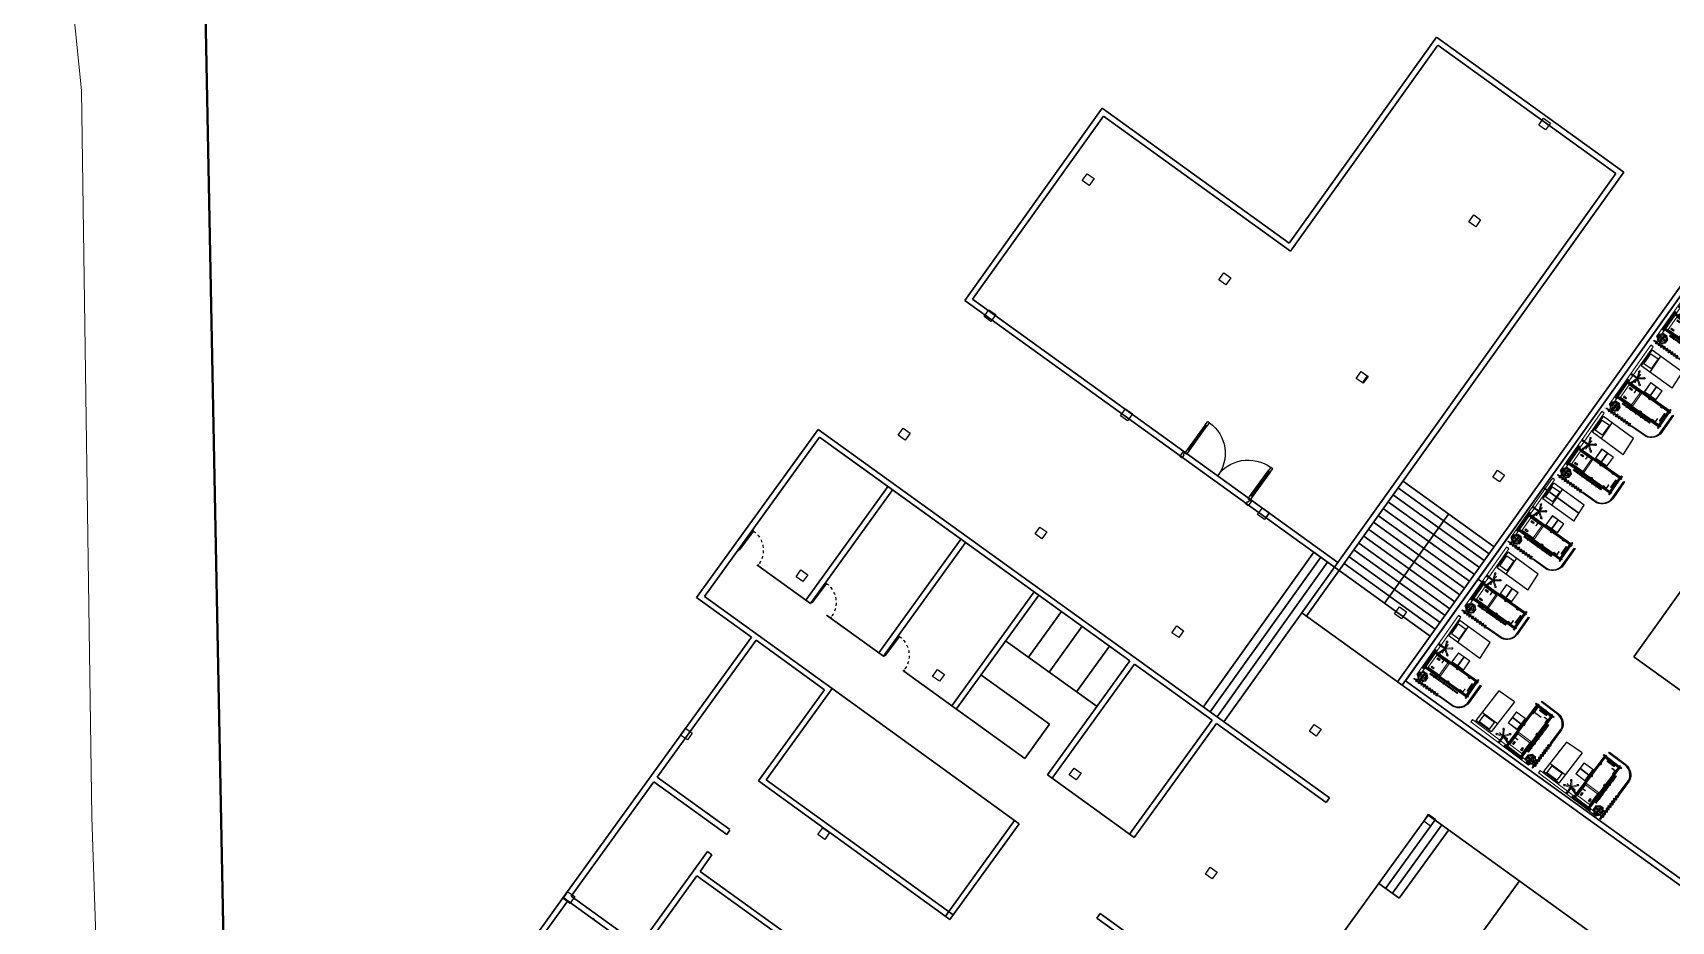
# Model space of a CAD drawing. Header units: metres. Extents: x 141303 to 146299, y 125960 to 127091.
# Drawn here: x 144613.5 to 144671.8, y 126081 to 126112.6 of the extents above; entities that cross this region are included whole.
import ezdxf

# ---------------------------------------------------------------- set-up
doc = ezdxf.new("R2010")
doc.units = ezdxf.units.M
doc.header["$MEASUREMENT"] = 0
for name, pattern in [('ACAD_ISO04W100', [30, 24, -3, 0, -3]), ('C05 _MOB-EQUIP URGENCIAS Y TOCOCIRUGÍA$0$006_URGENCIAS & TOCOCIRUGÍA$0$03.-PRIMER NIVEL GENERAL$0$XR-PLANTA 3ER NIVEL$0$DASHED', [19.05, 12.7, -6.35]), ('C05 _MOB-EQUIP URGENCIAS Y TOCOCIRUGÍA$0$006_URGENCIAS & TOCOCIRUGÍA$0$03.-PRIMER NIVEL GENERAL$0$XR-PLANTA 3ER NIVEL$0$DASHED2', [0.375, 0.25, -0.125]), ('C08_MUROS SERVICIOS$0$HIDDE100', [0.16, 0.1, -0.06])]:
    doc.linetypes.add(name, pattern=pattern)
doc.layers.add('FURNITURE', color=6, linetype='Continuous')
for name, color, linetype, lineweight in [('new column', 4, 'Continuous', 25), ('NVMI_ROAD', 253, 'Continuous', 20), ('NVMI_SITEBOUNDARY', 255, 'ACAD_ISO04W100', 40), ('NVMI_WALL', 7, 'Continuous', 30)]:
    doc.layers.add(name, color=color, linetype=linetype, lineweight=lineweight)
doc.layers.get('0').off()

# ---------------------------------------------------------------- blocks, each defined once
blk = doc.blocks.new('C05 _MOB-EQUIP URGENCIAS Y TOCOCIRUGÍA$0$cortina antibacterial')
blk.add_lwpolyline([(300.266, -580.673), (300.266, -580.651), (300.266, -580.673), (300.199, -580.673), (300.266, -580.761), (300.266, -580.783), (300.199, -580.783), (300.266, -580.871), (300.266, -580.893), (300.199, -580.893), (300.266, -580.981), (300.266, -581.003), (300.199, -581.003), (300.266, -581.091), (300.266, -581.113), (300.199, -581.113), (300.266, -581.201), (300.266, -581.223), (300.199, -581.223), (300.231, -581.309), (300.231, -581.921, 0.354939), (300.651, -582.281), (301.378, -582.281), (301.378, -582.311), (300.651, -582.311, -0.359051), (300.201, -581.921), (300.201, -581.313), (300.166, -581.223), (300.166, -581.201), (300.233, -581.201), (300.166, -581.113), (300.166, -581.091), (300.233, -581.091), (300.166, -581.003), (300.166, -580.981), (300.233, -580.981), (300.166, -580.893), (300.166, -580.871), (300.233, -580.871), (300.166, -580.783), (300.166, -580.761), (300.233, -580.761), (300.166, -580.673), (300.166, -580.651), (300.233, -580.651), (300.166, -580.563), (300.166, -580.541), (300.233, -580.541), (300.166, -580.453), (300.166, -580.431), (300.233, -580.431), (300.166, -580.343), (300.166, -580.321), (300.233, -580.321), (300.205, -580.281), (300.205, -580.211), (300.227, -580.211), (300.227, -580.274), (300.266, -580.321), (300.266, -580.343), (300.199, -580.343), (300.266, -580.431), (300.266, -580.453), (300.199, -580.453), (300.266, -580.541), (300.266, -580.563), (300.199, -580.563), (300.266, -580.651)], format="xyb")
blk = doc.blocks.new('bed ward')
at = {"layer": 'FURNITURE'}
for p, q in [((142390.8, 126644.899), (142391.223, 126645.43)), ((142391.223, 126645.43), (142392.307, 126644.667)), ((142390.8, 126644.899), (142391.91, 126644.116)), ((142392.007, 126644.879), (142391.6, 126644.335)), ((142391.91, 126644.116), (142392.307, 126644.667)), ((142392.41, 126644.731), (142392.492, 126644.674))]:
    blk.add_line(p, q, dxfattribs=at)
at = {"layer": 'FURNITURE', "linetype": 'Continuous', "lineweight": 0}
for p, q in [((142390.08, 126644.621, 310.935), (142390.03, 126644.551, 310.935)), ((142390.109, 126644.6, 310.935), (142390.058, 126644.53, 310.935)), ((142390.08, 126644.621, 310.935), (142390.109, 126644.6, 310.935)), ((142389.661, 126644.043, 310.935), (142389.61, 126643.973, 310.935)), ((142389.651, 126644.08, 310.935), (142389.637, 126644.06, 310.935)), ((142389.637, 126644.06, 310.935), (142391.214, 126642.914, 310.935)), ((142389.689, 126644.022, 310.935), (142389.639, 126643.953, 310.935)), ((142389.651, 126644.08, 310.935), (142391.228, 126642.934, 310.935)), ((142390.016, 126644.532, 310.935), (142389.675, 126644.062, 310.935)), ((142389.692, 126644.02, 310.935), (142389.677, 126643.999, 310.935)), ((142390.044, 126644.511, 310.935), (142389.703, 126644.042, 310.935)), ((142390.068, 126644.493, 310.935), (142389.727, 126644.024, 310.935)), ((142390.014, 126644.357, 310.935), (142389.84, 126644.118, 310.935)), ((142389.94, 126644.061, 310.935), (142389.858, 126643.948, 310.935)), ((142390.033, 126644.343, 310.935), (142389.859, 126644.104, 310.935)), ((142389.949, 126644.055, 310.935), (142389.873, 126643.95, 310.935)), ((142389.94, 126644.061, 310.935), (142389.949, 126644.055, 310.935)), ((142390.006, 126644.569, 310.935), (142389.991, 126644.549, 310.935)), ((142389.991, 126644.549, 310.935), (142391.569, 126643.403, 310.935)), ((142390.006, 126644.569, 310.935), (142391.583, 126643.423, 310.935)), ((142390.077, 126644.549, 310.935), (142390.061, 126644.528, 310.935)), ((142390.086, 126644.518, 310.935), (142390.082, 126644.513, 310.935)), ((142390.086, 126644.518, 310.935), (142391.51, 126643.483, 310.935)), ((142390.091, 126644.551, 310.935), (142391.539, 126643.499, 310.935)), ((142390.117, 126644.487, 310.935), (142390.103, 126644.468, 310.935)), ((142390.254, 126644.34, 310.935), (142390.245, 126644.328, 310.935)), ((142390.245, 126644.328, 310.935), (142390.294, 126644.292, 310.935)), ((142390.254, 126644.34, 310.935), (142390.303, 126644.304, 310.935)), ((142390.303, 126644.304, 310.935), (142390.294, 126644.292, 310.935)), ((142390.596, 126644.216, 310.935), (142390.831, 126644.54, 310.935)), ((142390.596, 126644.216, 310.935), (142391.001, 126643.923, 310.935)), ((142390.61, 126644.219, 310.935), (142390.834, 126644.526, 310.935)), ((142390.61, 126644.219, 310.935), (142390.796, 126644.083, 310.935)), ((142390.675, 126644.034, 310.935), (142390.666, 126644.022, 310.935)), ((142390.666, 126644.022, 310.935), (142390.716, 126643.986, 310.935)), ((142390.675, 126644.034, 310.935), (142390.725, 126643.998, 310.935)), ((142390.796, 126644.083, 310.935), (142391.02, 126644.391, 310.935)), ((142390.799, 126644.069, 310.935), (142391.034, 126644.393, 310.935)), ((142390.812, 126644.072, 310.935), (142391.036, 126644.379, 310.935)), ((142390.812, 126644.072, 310.935), (142390.999, 126643.936, 310.935)), ((142390.831, 126644.54, 310.935), (142391.236, 126644.246, 310.935)), ((142390.834, 126644.526, 310.935), (142391.02, 126644.391, 310.935)), ((142390.999, 126643.936, 310.935), (142391.222, 126644.244, 310.935)), ((142391.001, 126643.923, 310.935), (142391.236, 126644.246, 310.935)), ((142391.036, 126644.379, 310.935), (142391.222, 126644.244, 310.935)), ((142389.61, 126643.973, 310.935), (142389.639, 126643.953, 310.935)), ((142389.679, 126643.985, 310.935), (142391.13, 126642.931, 310.935)), ((142389.713, 126644.005, 310.935), (142389.706, 126643.995, 310.935)), ((142389.706, 126643.995, 310.935), (142391.13, 126642.961, 310.935)), ((142389.762, 126643.999, 310.935), (142389.748, 126643.979, 310.935)), ((142389.858, 126643.948, 310.935), (142389.98, 126643.859, 310.935)), ((142389.873, 126643.95, 310.935), (142389.937, 126643.904, 310.935)), ((142390.537, 126643.265, 310.935), (142389.878, 126643.743, 310.935)), ((142390.558, 126643.293, 310.935), (142389.899, 126643.772, 310.935)), ((142389.939, 126643.907, 310.935), (142389.93, 126643.895, 310.935)), ((142389.939, 126643.907, 310.935), (142389.989, 126643.871, 310.935)), ((142389.989, 126643.871, 310.935), (142389.98, 126643.859, 310.935)), ((142390.007, 126643.668, 310.935), (142390.009, 126643.67, 310.935)), ((142390.007, 126643.668, 310.935), (142390.052, 126643.639, 310.935)), ((142390.009, 126643.67, 310.935), (142390.053, 126643.642, 310.935)), ((142390.089, 126643.612, 310.935), (142390.009, 126643.67, 310.935)), ((142390.046, 126643.643, 310.935), (142390.091, 126643.614, 310.935)), ((142390.157, 126643.559, 310.935), (142390.158, 126643.562, 310.935)), ((142390.157, 126643.559, 310.935), (142390.201, 126643.531, 310.935)), ((142390.238, 126643.503, 310.935), (142390.158, 126643.562, 310.935)), ((142390.158, 126643.562, 310.935), (142390.203, 126643.533, 310.935)), ((142390.194, 126643.532, 310.935), (142390.238, 126643.503, 310.935)), ((142390.196, 126643.534, 310.935), (142390.24, 126643.506, 310.935)), ((142390.238, 126643.503, 310.935), (142390.24, 126643.506, 310.935)), ((142390.361, 126643.601, 310.935), (142390.352, 126643.589, 310.935)), ((142390.352, 126643.589, 310.935), (142390.401, 126643.553, 310.935)), ((142390.361, 126643.601, 310.935), (142390.41, 126643.565, 310.935)), ((142390.41, 126643.565, 310.935), (142390.401, 126643.553, 310.935)), ((142390.973, 126643.806, 310.935), (142390.661, 126643.376, 310.935)), ((142391.017, 126643.775, 310.935), (142390.704, 126643.344, 310.935)), ((142390.725, 126643.998, 310.935), (142390.716, 126643.986, 310.935)), ((142390.973, 126643.806, 310.935), (142391.148, 126643.68, 310.935)), ((142391.038, 126643.766, 310.935), (142391.047, 126643.779, 310.935)), ((142391.087, 126643.731, 310.935), (142391.038, 126643.766, 310.935)), ((142391.169, 126643.69, 310.935), (142391.047, 126643.779, 310.935)), ((142391.078, 126643.583, 310.935), (142391.153, 126643.687, 310.935)), ((142391.087, 126643.577, 310.935), (142391.078, 126643.583, 310.935)), ((142391.087, 126643.731, 310.935), (142391.096, 126643.743, 310.935)), ((142391.087, 126643.577, 310.935), (142391.169, 126643.69, 310.935)), ((142391.153, 126643.687, 310.935), (142391.09, 126643.734, 310.935)), ((142391.405, 126643.492, 310.935), (142391.093, 126643.062, 310.935)), ((142391.492, 126643.459, 310.935), (142391.13, 126642.961, 310.935)), ((142391.157, 126643.673, 310.935), (142391.405, 126643.492, 310.935)), ((142391.517, 126643.441, 310.935), (142391.176, 126642.972, 310.935)), ((142391.216, 126643.555, 310.935), (142391.189, 126643.518, 310.935)), ((142391.189, 126643.518, 310.935), (142391.278, 126643.453, 310.935)), ((142391.217, 126643.546, 310.935), (142391.197, 126643.519, 310.935)), ((142391.197, 126643.519, 310.935), (142391.276, 126643.461, 310.935)), ((142391.216, 126643.555, 310.935), (142391.305, 126643.49, 310.935)), ((142391.217, 126643.546, 310.935), (142391.296, 126643.489, 310.935)), ((142391.296, 126643.489, 310.935), (142391.276, 126643.461, 310.935)), ((142391.305, 126643.49, 310.935), (142391.278, 126643.453, 310.935)), ((142391.472, 126643.504, 310.935), (142391.458, 126643.484, 310.935)), ((142391.51, 126643.483, 310.935), (142391.506, 126643.478, 310.935)), ((142391.541, 126643.485, 310.935), (142391.526, 126643.464, 310.935)), ((142391.581, 126643.53, 310.935), (142391.531, 126643.461, 310.935)), ((142391.61, 126643.51, 310.935), (142391.559, 126643.44, 310.935)), ((142391.581, 126643.53, 310.935), (142391.61, 126643.51, 310.935)), ((142390.508, 126643.304, 310.935), (142390.51, 126643.306, 310.935)), ((142390.508, 126643.304, 310.935), (142390.552, 126643.276, 310.935)), ((142390.51, 126643.306, 310.935), (142390.554, 126643.278, 310.935)), ((142390.59, 126643.248, 310.935), (142390.51, 126643.306, 310.935)), ((142390.545, 126643.276, 310.935), (142390.59, 126643.248, 310.935)), ((142390.547, 126643.279, 310.935), (142390.591, 126643.251, 310.935)), ((142390.549, 126643.281, 310.935), (142390.571, 126643.312, 310.935)), ((142390.59, 126643.248, 310.935), (142390.591, 126643.251, 310.935)), ((142390.66, 126642.811, 310.935), (142390.746, 126642.929, 310.935)), ((142390.661, 126643.376, 310.935), (142391.093, 126643.062, 310.935)), ((142390.663, 126642.808, 310.935), (142390.749, 126642.926, 310.935)), ((142390.667, 126643.188, 310.935), (142390.669, 126643.191, 310.935)), ((142390.667, 126643.188, 310.935), (142390.711, 126643.16, 310.935)), ((142390.669, 126643.191, 310.935), (142390.713, 126643.163, 310.935)), ((142390.749, 126643.133, 310.935), (142390.669, 126643.191, 310.935)), ((142390.691, 126642.853, 310.935), (142390.748, 126642.812, 310.935)), ((142390.704, 126643.161, 310.935), (142390.749, 126643.133, 310.935)), ((142390.704, 126642.844, 310.935), (142390.727, 126642.877, 310.935)), ((142390.706, 126643.163, 310.935), (142390.75, 126643.135, 310.935)), ((142390.707, 126642.842, 310.935), (142390.73, 126642.874, 310.935)), ((142390.707, 126642.857, 310.935), (142390.717, 126642.869, 310.935)), ((142390.707, 126642.857, 310.935), (142390.711, 126642.854, 310.935)), ((142390.715, 126642.886, 310.935), (142390.772, 126642.845, 310.935)), ((142390.717, 126642.869, 310.935), (142390.72, 126642.867, 310.935)), ((142390.719, 126642.858, 310.935), (142390.729, 126642.851, 310.935)), ((142390.727, 126642.877, 310.935), (142390.73, 126642.874, 310.935)), ((142390.746, 126642.929, 310.935), (142390.888, 126642.951, 310.935)), ((142390.746, 126642.925, 310.935), (142390.889, 126642.947, 310.935)), ((142390.749, 126643.133, 310.935), (142390.75, 126643.135, 310.935)), ((142390.886, 126642.948, 310.935), (142391.004, 126642.862, 310.935)), ((142390.888, 126642.951, 310.935), (142391.006, 126642.866, 310.935)), ((142390.89, 126642.864, 310.935), (142390.931, 126642.921, 310.935)), ((142390.89, 126642.864, 310.935), (142390.923, 126642.84, 310.935)), ((142390.893, 126642.869, 310.935), (142390.926, 126642.845, 310.935)), ((142390.923, 126642.84, 310.935), (142390.964, 126642.896, 310.935)), ((142391.002, 126643.26, 310.935), (142390.975, 126643.223, 310.935)), ((142390.975, 126643.223, 310.935), (142391.064, 126643.158, 310.935)), ((142391.003, 126643.252, 310.935), (142390.983, 126643.224, 310.935)), ((142390.983, 126643.224, 310.935), (142391.063, 126643.167, 310.935)), ((142391.002, 126643.26, 310.935), (142391.091, 126643.196, 310.935)), ((142391.025, 126642.722, 310.935), (142391.002, 126642.865, 310.935)), ((142391.003, 126643.252, 310.935), (142391.083, 126643.194, 310.935)), ((142391.029, 126642.723, 310.935), (142391.006, 126642.866, 310.935)), ((142391.083, 126643.194, 310.935), (142391.063, 126643.167, 310.935)), ((142391.091, 126643.196, 310.935), (142391.064, 126643.158, 310.935)), ((142391.117, 126643.015, 310.935), (142391.103, 126642.996, 310.935)), ((142391.162, 126642.953, 310.935), (142391.111, 126642.883, 310.935)), ((142391.111, 126642.883, 310.935), (142391.139, 126642.863, 310.935)), ((142391.19, 126642.932, 310.935), (142391.139, 126642.863, 310.935)), ((142391.159, 126642.955, 310.935), (142391.144, 126642.934, 310.935)), ((142391.545, 126643.421, 310.935), (142391.204, 126642.952, 310.935)), ((142391.228, 126642.934, 310.935), (142391.214, 126642.914, 310.935)), ((142391.583, 126643.423, 310.935), (142391.569, 126643.403, 310.935)), ((142390.683, 126642.668, 310.935), (142390.66, 126642.811, 310.935)), ((142390.687, 126642.669, 310.935), (142390.664, 126642.811, 310.935)), ((142390.704, 126642.844, 310.935), (142390.707, 126642.842, 310.935)), ((142390.725, 126642.637, 310.935), (142390.766, 126642.694, 310.935)), ((142390.743, 126642.816, 310.935), (142390.767, 126642.849, 310.935)), ((142390.748, 126642.812, 310.935), (142390.772, 126642.845, 310.935)), ((142390.758, 126642.613, 310.935), (142390.799, 126642.67, 310.935)), ((142390.763, 126642.689, 310.935), (142390.796, 126642.665, 310.935)), ((142390.766, 126642.694, 310.935), (142390.799, 126642.67, 310.935)), ((142390.8, 126642.586, 310.935), (142390.943, 126642.609, 310.935)), ((142390.801, 126642.582, 310.935), (142390.943, 126642.605, 310.935)), ((142390.917, 126642.689, 310.935), (142390.941, 126642.722, 310.935)), ((142390.917, 126642.689, 310.935), (142390.974, 126642.647, 310.935)), ((142390.922, 126642.685, 310.935), (142390.946, 126642.718, 310.935)), ((142390.94, 126642.607, 310.935), (142391.026, 126642.726, 310.935)), ((142390.941, 126642.722, 310.935), (142390.998, 126642.681, 310.935)), ((142390.943, 126642.605, 310.935), (142391.029, 126642.723, 310.935)), ((142390.959, 126642.659, 310.935), (142390.982, 126642.692, 310.935)), ((142390.959, 126642.659, 310.935), (142390.962, 126642.657, 310.935)), ((142390.962, 126642.657, 310.935), (142390.985, 126642.689, 310.935)), ((142390.965, 126642.679, 310.935), (142390.97, 126642.676, 310.935)), ((142390.969, 126642.667, 310.935), (142390.972, 126642.664, 310.935)), ((142390.972, 126642.664, 310.935), (142390.981, 126642.677, 310.935)), ((142390.978, 126642.68, 310.935), (142390.981, 126642.677, 310.935)), ((142390.982, 126642.692, 310.935), (142390.985, 126642.689, 310.935))]:
    blk.add_line(p, q, dxfattribs=at)
at = {"layer": 'FURNITURE', "lineweight": 0}
for p, q in [((142390.901, 126642.653, 310.935), (142392.41, 126644.731, 310.935)), ((142392.492, 126644.674, 310.935), (142390.981, 126642.594, 310.935)), ((142391.441, 126643.721, 310.935), (142391.621, 126643.968, 310.935)), ((142390.981, 126642.594, 310.935), (142390.901, 126642.653, 310.935))]:
    blk.add_line(p, q, dxfattribs=at)
at = {"layer": 'FURNITURE', "linetype": 'C05 _MOB-EQUIP URGENCIAS Y TOCOCIRUGÍA$0$006_URGENCIAS & TOCOCIRUGÍA$0$03.-PRIMER NIVEL GENERAL$0$XR-PLANTA 3ER NIVEL$0$DASHED2', "lineweight": 0}
for p, q in [((142389.878, 126643.743, 310.935), (142389.899, 126643.772, 310.935)), ((142389.883, 126643.746, 310.935), (142389.898, 126643.766, 310.935)), ((142389.906, 126643.726, 310.935), (142389.884, 126643.742, 310.935)), ((142389.924, 126643.75, 310.935), (142389.902, 126643.767, 310.935)), ((142389.91, 126643.727, 310.935), (142389.924, 126643.747, 310.935)), ((142390.544, 126643.274, 310.935), (142389.914, 126643.732, 310.935)), ((142390.551, 126643.283, 310.935), (142389.92, 126643.741, 310.935)), ((142390.023, 126643.61, 310.935), (142390.045, 126643.64, 310.935)), ((142390.027, 126643.607, 310.935), (142390.023, 126643.61, 310.935)), ((142390.027, 126643.607, 310.935), (142390.05, 126643.637, 310.935)), ((142390.045, 126643.64, 310.935), (142390.089, 126643.612, 310.935)), ((142390.048, 126643.645, 310.935), (142390.07, 126643.675, 310.935)), ((142390.053, 126643.642, 310.935), (142390.075, 126643.672, 310.935)), ((142390.075, 126643.672, 310.935), (142390.07, 126643.675, 310.935)), ((142390.089, 126643.612, 310.935), (142390.091, 126643.614, 310.935)), ((142390.172, 126643.501, 310.935), (142390.194, 126643.532, 310.935)), ((142390.177, 126643.498, 310.935), (142390.172, 126643.501, 310.935)), ((142390.177, 126643.498, 310.935), (142390.199, 126643.528, 310.935)), ((142390.198, 126643.537, 310.935), (142390.22, 126643.567, 310.935)), ((142390.203, 126643.533, 310.935), (142390.224, 126643.564, 310.935)), ((142390.224, 126643.564, 310.935), (142390.22, 126643.567, 310.935)), ((142390.352, 126643.384, 310.935), (142390.387, 126643.433, 310.935)), ((142390.361, 126643.377, 310.935), (142390.397, 126643.426, 310.935)), ((142390.524, 126643.246, 310.935), (142390.545, 126643.276, 310.935)), ((142390.528, 126643.243, 310.935), (142390.524, 126643.246, 310.935)), ((142390.528, 126643.243, 310.935), (142390.55, 126643.273, 310.935)), ((142390.696, 126643.149, 310.935), (142390.542, 126643.261, 310.935)), ((142390.703, 126643.159, 310.935), (142390.549, 126643.271, 310.935)), ((142390.554, 126643.278, 310.935), (142390.576, 126643.308, 310.935)), ((142390.709, 126643.168, 310.935), (142390.555, 126643.28, 310.935)), ((142390.717, 126643.178, 310.935), (142390.562, 126643.29, 310.935)), ((142390.576, 126643.308, 310.935), (142390.571, 126643.312, 310.935)), ((142390.682, 126643.131, 310.935), (142390.704, 126643.161, 310.935)), ((142390.687, 126643.127, 310.935), (142390.682, 126643.131, 310.935)), ((142390.687, 126643.127, 310.935), (142390.709, 126643.158, 310.935)), ((142390.849, 126643.038, 310.935), (142390.701, 126643.146, 310.935)), ((142390.708, 126643.166, 310.935), (142390.73, 126643.196, 310.935)), ((142390.828, 126643.068, 310.935), (142390.708, 126643.156, 310.935)), ((142390.713, 126643.163, 310.935), (142390.735, 126643.193, 310.935)), ((142390.835, 126643.077, 310.935), (142390.714, 126643.165, 310.935)), ((142390.87, 126643.066, 310.935), (142390.721, 126643.174, 310.935)), ((142390.735, 126643.193, 310.935), (142390.73, 126643.196, 310.935)), ((142390.824, 126643.063, 310.935), (142390.839, 126643.083, 310.935)), ((142390.847, 126643.043, 310.935), (142390.825, 126643.059, 310.935)), ((142390.864, 126643.067, 310.935), (142390.842, 126643.083, 310.935)), ((142390.849, 126643.038, 310.935), (142390.87, 126643.066, 310.935)), ((142390.85, 126643.044, 310.935), (142390.865, 126643.064, 310.935))]:
    blk.add_line(p, q, dxfattribs=at)
at = {"layer": 'FURNITURE', "linetype": 'C05 _MOB-EQUIP URGENCIAS Y TOCOCIRUGÍA$0$006_URGENCIAS & TOCOCIRUGÍA$0$03.-PRIMER NIVEL GENERAL$0$XR-PLANTA 3ER NIVEL$0$DASHED', "lineweight": 0}
for p, q in [((142390.766, 126642.694, 310.935), (142390.89, 126642.864, 310.935)), ((142390.748, 126642.812, 310.935), (142390.816, 126642.762, 310.935)), ((142390.772, 126642.845, 310.935), (142390.84, 126642.796, 310.935)), ((142390.799, 126642.67, 310.935), (142390.923, 126642.84, 310.935)), ((142390.849, 126642.738, 310.935), (142390.917, 126642.689, 310.935)), ((142390.873, 126642.771, 310.935), (142390.941, 126642.722, 310.935))]:
    blk.add_line(p, q, dxfattribs=at)
at = {"layer": 'FURNITURE'}
blk.add_lwpolyline([(142391.695, 126644.412), (142391.949, 126644.229), (142392.204, 126644.583), (142391.95, 126644.766)], close=True, dxfattribs=at)
at = {"layer": 'FURNITURE', "lineweight": 0, "elevation": 310.935}
for points in [[(142391.539, 126643.88), (142391.462, 126644.116), (142391.428, 126644.105), (142391.504, 126643.869)], [(142391.567, 126643.848), (142391.771, 126643.989), (142391.75, 126644.019), (142391.563, 126643.889)], [(142391.5, 126643.863), (142391.252, 126643.862), (142391.252, 126643.826), (142391.5, 126643.827)], [(142391.496, 126643.797), (142391.426, 126643.585), (142391.46, 126643.574), (142391.538, 126643.809)], [(142391.546, 126643.812), (142391.746, 126643.666), (142391.768, 126643.695), (142391.567, 126643.841)]]:
    blk.add_lwpolyline(points, dxfattribs=at)
blk.add_lwpolyline([(142391.632, 126643.983, 2.414214), (142391.621, 126643.969), (142391.614, 126643.974), (142391.434, 126643.726), (142391.441, 126643.721, 2.414214), (142391.43, 126643.706)], format="xyb", dxfattribs=at)
at = {"layer": 'FURNITURE', "linetype": 'C05 _MOB-EQUIP URGENCIAS Y TOCOCIRUGÍA$0$006_URGENCIAS & TOCOCIRUGÍA$0$03.-PRIMER NIVEL GENERAL$0$XR-PLANTA 3ER NIVEL$0$DASHED2', "lineweight": 0}
for centre, radius in [((142389.903, 126643.747, 310.935), 0.000769), ((142389.953, 126643.71, 310.935), 0.003), ((142390.148, 126643.569, 310.935), 0.003), ((142390.601, 126643.24, 310.935), 0.003), ((142390.795, 126643.099, 310.935), 0.003), ((142390.845, 126643.062, 310.935), 0.000769)]:
    blk.add_circle(centre, radius, dxfattribs=at)
at = {"layer": 'FURNITURE', "linetype": 'Continuous', "lineweight": 0}
for radius in [0.155, 0.142, 0.1]:
    blk.add_circle((142390.844, 126642.767, 310.935), radius, dxfattribs=at)
for centre, radius, start, end in [((142389.85, 126644.111, 310.935), 0.012, 144.006, 324.006), ((142390.024, 126644.35, 310.935), 0.012, 324.006, 144.006), ((142390.085, 126644.543, 310.935), 0.01, 54.006, 144.006), ((142389.685, 126643.993, 310.935), 0.01, 144.006, 234.006), ((142391.533, 126643.491, 310.935), 0.01, 324.006, 54.006), ((142390.844, 126642.767, 310.935), 0.149, 144.006, 324.006), ((142391.136, 126642.939, 310.935), 0.01, 234.006, 324.006)]:
    blk.add_arc(centre, radius, start, end, dxfattribs=at)
at = {"layer": 'FURNITURE', "lineweight": 0}
for centre, radius, start, end in [((142391.456, 126644.076, 310.935), 0.027, 149.76187, 246.14124), ((142391.456, 126644.076, 310.935), 0.027, 329.76187, 66.14124), ((142391.288, 126643.844, 310.935), 0.027, 41.94298, 138.32235), ((142391.288, 126643.844, 310.935), 0.027, 221.94298, 318.32235), ((142391.455, 126643.614, 310.935), 0.027, 113.50803, 209.8874), ((142391.455, 126643.614, 310.935), 0.027, 293.50803, 29.8874), ((142391.531, 126643.845, 310.935), 0.036, 68.48351, 219.52848), ((142391.531, 126643.845, 310.935), 0.036, 234.006, 54.006), ((142391.531, 126643.845, 310.935), 0.018, 84.006, 204.006), ((142391.531, 126643.845, 310.935), 0.018, 234.006, 54.006), ((142391.728, 126643.702, 310.935), 0.027, 185.7848, 282.16417), ((142391.731, 126643.983, 310.935), 0.027, 76.56714, 172.94651), ((142391.728, 126643.702, 310.935), 0.027, 5.7848, 102.16417), ((142391.731, 126643.983, 310.935), 0.027, 256.56714, 352.94651)]:
    blk.add_arc(centre, radius, start, end, dxfattribs=at)
at = {"layer": 'FURNITURE', "linetype": 'C05 _MOB-EQUIP URGENCIAS Y TOCOCIRUGÍA$0$006_URGENCIAS & TOCOCIRUGÍA$0$03.-PRIMER NIVEL GENERAL$0$XR-PLANTA 3ER NIVEL$0$DASHED2', "lineweight": 0}
for centre, radius, start, end in [((142389.885, 126643.744, 310.935), 0.0025, 144.006, 234.006), ((142389.9, 126643.765, 310.935), 0.0025, 54.006, 144.006), ((142389.908, 126643.728, 310.935), 0.0025, 234.006, 324.006), ((142389.922, 126643.748, 310.935), 0.0025, 324.006, 54.006), ((142390.392, 126643.429, 310.935), 0.0058, 324.006, 144.006), ((142390.356, 126643.38, 310.935), 0.0058, 144.006, 324.006), ((142390.826, 126643.061, 310.935), 0.0025, 144.006, 234.006), ((142390.841, 126643.081, 310.935), 0.0025, 54.006, 144.006), ((142390.848, 126643.045, 310.935), 0.0025, 234.006, 324.006), ((142390.863, 126643.065, 310.935), 0.0025, 324.006, 54.006)]:
    blk.add_arc(centre, radius, start, end, dxfattribs=at)
at = {"layer": 'FURNITURE', "lineweight": 0, "xscale": -1, "rotation": 234.0059966302266}
blk.add_blockref('C05 _MOB-EQUIP URGENCIAS Y TOCOCIRUGÍA$0$cortina antibacterial', (142683.881, 126058.568, 310.935), dxfattribs=at)
blk = doc.blocks.new('C08_MUROS SERVICIOS$0$DOOR 1.20')
at = {"linetype": 'C08_MUROS SERVICIOS$0$HIDDE100'}
blk.add_lwpolyline([(187.586, 86.339, -0.424767), (188.786, 87.579)], format="xyb", dxfattribs=at)
at = {"linetype": 'ByBlock'}
blk.add_lwpolyline([(188.826, 86.379), (188.826, 87.579), (188.786, 87.579), (188.786, 86.379), (188.826, 86.379)], dxfattribs=at)
for points in [[(188.826, 87.559), (188.786, 87.559), (188.786, 87.579), (188.826, 87.579)], [(188.821, 87.41), (188.791, 87.41), (188.791, 87.419), (188.821, 87.419)], [(188.796, 87.419), (188.816, 87.419), (188.816, 87.41), (188.796, 87.41)], [(188.826, 86.379), (188.786, 86.379), (188.786, 86.399), (188.826, 86.399)], [(188.791, 86.999), (188.821, 86.999), (188.821, 86.919), (188.791, 86.919)], [(188.821, 86.469), (188.791, 86.469), (188.791, 86.479), (188.821, 86.479)], [(188.796, 86.479), (188.816, 86.479), (188.816, 86.469), (188.796, 86.469)]]:
    blk.add_lwpolyline(points, close=True)
blk.add_lwpolyline([(188.821, 86.399), (188.821, 87.559), (188.791, 87.559), (188.791, 86.399)], close=True, dxfattribs=at)
for points in [[(187.576, 86.379), (187.576, 86.309), (187.606, 86.309), (187.606, 86.339), (187.586, 86.339), (187.586, 86.379), (187.576, 86.379)], [(188.836, 86.379), (188.836, 86.309), (188.806, 86.309), (188.806, 86.339), (188.826, 86.339), (188.826, 86.379), (188.836, 86.379)]]:
    blk.add_lwpolyline(points)
blk = doc.blocks.new('A$C0A95752C')
for p, q in [((35, 710), (35, 790)), ((35, 790), (75, 790)), ((35, 710), (35, 180)), ((75, 710), (35, 710)), ((75, 710), (35, 710)), ((45, 710), (45, 180)), ((65, 710), (45, 710)), ((65, 180), (65, 710)), ((75, 790), (75, 710)), ((75, 180), (75, 710)), ((1425, 790), (1425, 710)), ((1465, 790), (1425, 790)), ((1425, 710), (1465, 710)), ((1425, 180), (1425, 710)), ((1425, 710), (1465, 710)), ((1435, 180), (1435, 710)), ((1435, 710), (1455, 710)), ((1455, 710), (1455, 180)), ((1465, 710), (1465, 790)), ((1465, 710), (1465, 180)), ((0, 100), (0, 0)), ((35, 100), (0, 100)), ((35, 180), (35, 100)), ((75, 180), (35, 180)), ((35, 180), (75, 180)), ((35, 100), (75, 100)), ((35, 60), (35, 100)), ((50, 60), (35, 60)), ((45, 180), (65, 180)), ((50, 50), (50, 60)), ((50, 0), (50, 50)), ((75, 100), (75, 180)), ((1465, 180), (1425, 180)), ((1425, 100), (1425, 180)), ((1425, 180), (1465, 180)), ((1465, 100), (1425, 100)), ((1455, 180), (1435, 180)), ((1450, 50), (1450, 60)), ((1450, 60), (1465, 60)), ((1450, 0), (1450, 50)), ((1465, 180), (1465, 100)), ((1465, 100), (1500, 100)), ((1465, 60), (1465, 100)), ((1500, 100), (1500, 0)), ((0, 0), (50, 0)), ((1500, 0), (1450, 0))]:
    blk.add_line(p, q)
blk.add_arc((1422, 117), 673, 89.7657, 181.4438)
blk.add_ellipse((74, 151), major_axis=(667, -122), ratio=0.940794, start_param=0.11153, end_param=1.73917)

msp = doc.modelspace()

# ---------------------------------------------------------------- linework, layer by layer
at = {"layer": 'new column'}
for p, q in [((144667.0438, 126109.29412), (144667.21774, 126109.53855)), ((144667.21774, 126109.53855), (144667.46217, 126109.36461)), ((144667.46217, 126109.36461), (144667.28823, 126109.12018)), ((144667.28823, 126109.12018), (144667.0438, 126109.29412)), ((144650.81695, 126107.31778), (144650.99089, 126107.56221)), ((144651.06138, 126107.14384), (144650.81695, 126107.31778)), ((144650.99089, 126107.56221), (144651.23532, 126107.38827)), ((144651.23532, 126107.38827), (144651.06138, 126107.14384)), ((144664.55924, 126105.85353), (144664.73318, 126106.09796)), ((144664.73318, 126106.09796), (144664.97761, 126105.92402)), ((144664.97761, 126105.92402), (144664.80367, 126105.67959)), ((144664.80367, 126105.67959), (144664.55924, 126105.85353)), ((144655.6736, 126103.79269), (144655.84754, 126104.03712)), ((144655.91803, 126103.61875), (144655.6736, 126103.79269)), ((144655.84754, 126104.03712), (144656.09196, 126103.86318)), ((144656.09196, 126103.86318), (144655.91803, 126103.61875)), ((144647.32514, 126102.48451), (144647.49908, 126102.72894)), ((144647.56956, 126102.31057), (144647.32514, 126102.48451)), ((144647.49908, 126102.72894), (144647.7435, 126102.555)), ((144647.7435, 126102.555), (144647.56956, 126102.31057)), ((144660.55609, 126100.28936), (144660.73003, 126100.53379)), ((144660.80052, 126100.11543), (144660.55609, 126100.28936)), ((144660.73003, 126100.53379), (144660.97446, 126100.35985)), ((144660.97446, 126100.35985), (144660.80052, 126100.11543)), ((144652.17806, 126098.95851), (144652.352, 126099.20294)), ((144652.42249, 126098.78458), (144652.17806, 126098.95851)), ((144652.352, 126099.20294), (144652.59643, 126099.029)), ((144652.59643, 126099.029), (144652.42249, 126098.78458)), ((144644.27729, 126098.2717), (144644.45123, 126098.51612)), ((144644.45123, 126098.51612), (144644.69566, 126098.34218)), ((144644.69566, 126098.34218), (144644.52172, 126098.09776)), ((144644.52172, 126098.09776), (144644.27729, 126098.2717)), ((144665.40865, 126096.78283), (144665.58259, 126097.02725)), ((144665.65308, 126096.60889), (144665.40865, 126096.78283)), ((144665.58259, 126097.02725), (144665.82702, 126096.85331)), ((144665.82702, 126096.85331), (144665.65308, 126096.60889)), ((144657.04554, 126095.44743), (144657.21948, 126095.69186)), ((144657.28997, 126095.27349), (144657.04554, 126095.44743)), ((144657.21948, 126095.69186), (144657.46391, 126095.51792)), ((144657.46391, 126095.51792), (144657.28997, 126095.27349)), ((144649.13754, 126094.76185), (144649.31148, 126095.00628)), ((144649.31148, 126095.00628), (144649.55591, 126094.83234)), ((144649.55591, 126094.83234), (144649.38197, 126094.58791)), ((144649.38197, 126094.58791), (144649.13754, 126094.76185)), ((144640.64482, 126093.24087), (144640.81876, 126093.4853)), ((144640.88925, 126093.06693), (144640.64482, 126093.24087)), ((144640.81876, 126093.4853), (144641.06319, 126093.31136)), ((144641.06319, 126093.31136), (144640.88925, 126093.06693)), ((144661.92, 126091.92114), (144662.09393, 126092.16557)), ((144662.16442, 126091.7472), (144661.92, 126091.92114)), ((144662.09393, 126092.16557), (144662.33836, 126091.99163)), ((144662.33836, 126091.99163), (144662.16442, 126091.7472)), ((144653.99957, 126091.24806), (144654.17351, 126091.49249)), ((144654.17351, 126091.49249), (144654.41793, 126091.31855)), ((144654.41793, 126091.31855), (144654.24399, 126091.07412)), ((144654.24399, 126091.07412), (144653.99957, 126091.24806)), ((144645.4956, 126089.69919), (144645.66954, 126089.94362)), ((144645.74003, 126089.52525), (144645.4956, 126089.69919)), ((144645.66954, 126089.94362), (144645.91396, 126089.76968)), ((144645.91396, 126089.76968), (144645.74003, 126089.52525)), ((144666.88661, 126088.41306), (144667.06055, 126088.65749)), ((144667.13103, 126088.23912), (144666.88661, 126088.41306)), ((144667.06055, 126088.65749), (144667.30497, 126088.48355)), ((144636.53459, 126087.61243), (144636.70853, 126087.85686)), ((144636.70853, 126087.85686), (144636.95296, 126087.68292)), ((144658.88971, 126087.74892), (144659.06365, 126087.99335)), ((144659.06365, 126087.99335), (144659.30808, 126087.81941)), ((144659.30808, 126087.81941), (144659.13414, 126087.57498)), ((144636.77902, 126087.43849), (144636.53459, 126087.61243)), ((144636.95296, 126087.68292), (144636.77902, 126087.43849)), ((144659.13414, 126087.57498), (144658.88971, 126087.74892)), ((144650.35407, 126086.19305), (144650.52801, 126086.43748)), ((144650.59849, 126086.01911), (144650.35407, 126086.19305)), ((144650.52801, 126086.43748), (144650.77243, 126086.26354)), ((144650.77243, 126086.26354), (144650.59849, 126086.01911)), ((144641.41695, 126084.07619), (144641.59089, 126084.32062)), ((144641.59089, 126084.32062), (144641.83532, 126084.14668)), ((144662.95381, 126084.55105), (144663.12775, 126084.79547)), ((144663.19824, 126084.37711), (144662.95381, 126084.55105)), ((144663.12775, 126084.79547), (144663.37217, 126084.62154)), ((144663.37217, 126084.62154), (144663.19824, 126084.37711)), ((144641.66138, 126083.90225), (144641.41695, 126084.07619)), ((144641.83532, 126084.14668), (144641.66138, 126083.90225)), ((144655.19439, 126082.67319), (144655.36833, 126082.91762)), ((144655.43882, 126082.49925), (144655.19439, 126082.67319)), ((144655.36833, 126082.91762), (144655.61275, 126082.74368)), ((144655.61275, 126082.74368), (144655.43882, 126082.49925)), ((144632.36119, 126081.80029), (144632.53513, 126082.04472)), ((144632.53513, 126082.04472), (144632.77956, 126081.87078)), ((144632.60562, 126081.62635), (144632.36119, 126081.80029)), ((144632.77956, 126081.87078), (144632.60562, 126081.62635))]:
    msp.add_line(p, q, dxfattribs=at)
at = {"layer": 'NVMI_ROAD'}
for p, q in [((144613.5111, 126127.50213), (144615.24191, 126110.52461)), ((144615.24191, 126110.52461), (144615.60893, 126084.68947)), ((144615.60893, 126084.68947), (144616.80871, 126049.75074))]:
    msp.add_line(p, q, dxfattribs=at)
at = {"layer": 'NVMI_SITEBOUNDARY', "linetype": 'ByBlock'}
msp.add_line((144620.87845, 126049.8183), (144619.12992, 126139.82338), dxfattribs=at)
at = {"layer": 'NVMI_WALL'}
for p, q in [((144658.1759, 126105.09395), (144663.40994, 126112.41556)), ((144670.06213, 126107.62082), (144663.40994, 126112.41556)), ((144678.49172, 126112.5344), (144670.72547, 126101.67065)), ((144658.22183, 126104.8143), (144663.45588, 126112.13591)), ((144669.78356, 126107.57507), (144663.45588, 126112.13591)), ((144677.21183, 126110.74404), (144670.72547, 126101.67065)), ((144646.63815, 126103.05455), (144651.52371, 126109.88868)), ((144646.91716, 126103.10094), (144651.56965, 126109.60904)), ((144658.1759, 126105.09395), (144651.52371, 126109.88868)), ((144658.22183, 126104.8143), (144651.56965, 126109.60904)), ((144676.50219, 126109.40746), (144670.88817, 126101.55433)), ((144662.02436, 126089.49916), (144676.22363, 126109.3617)), ((144662.18706, 126089.38285), (144676.38588, 126109.24476)), ((144658.77034, 126091.82538), (144670.06213, 126107.62082)), ((144659.78072, 126093.58265), (144669.78356, 126107.57507)), ((144662.30337, 126089.54555), (144673.35303, 126105.00228)), ((144659.78072, 126093.58265), (144646.6386, 126103.05518)), ((144659.89703, 126093.74536), (144646.91716, 126103.10094)), ((144671.49203, 126102.39904), (144671.48193, 126102.40633)), ((144671.55019, 126102.48039), (144671.5404, 126102.48745)), ((144670.56154, 126101.09742), (144670.54638, 126101.10835)), ((144670.61969, 126101.17877), (144670.60485, 126101.18947)), ((144660.77572, 126100.13307), (144660.95019, 126100.37713)), ((144664.57479, 126100.23524), (144664.54952, 126100.25345)), ((144664.69173, 126100.39749), (144664.66583, 126100.41616)), ((144637.10887, 126092.49777), (144641.43254, 126098.47774)), ((144641.43254, 126098.47774), (144659.60376, 126085.38036)), ((144637.38813, 126092.54266), (144641.47761, 126098.19872)), ((144641.47761, 126098.19872), (144652.51042, 126090.24653)), ((144641.95574, 126097.85409), (144652.51042, 126090.24653)), ((144665.45602, 126094.29951), (144662.22969, 126096.62498)), ((144640.99108, 126092.40564), (144643.9205, 126096.45726)), ((144641.15315, 126092.28846), (144644.08257, 126096.34008)), ((144665.10709, 126093.81141), (144661.87886, 126096.13823)), ((144665.28155, 126094.05546), (144662.05427, 126096.3816)), ((144668.47211, 126095.50005), (144667.23693, 126096.39034)), ((144644.64143, 126095.91831), (144644.64983, 126095.92993)), ((144657.3402, 126095.32732), (144657.46331, 126095.49953)), ((144664.58368, 126093.07924), (144661.35261, 126095.40812)), ((144664.75815, 126093.3233), (144661.52803, 126095.65149)), ((144661.56545, 126092.29626), (144663.83354, 126095.46896)), ((144664.93262, 126093.56735), (144661.70344, 126095.89486)), ((144664.23474, 126092.59114), (144661.00178, 126094.92138)), ((144664.40921, 126092.83519), (144661.16424, 126095.17409)), ((144670.41909, 126090.39865), (144673.90845, 126095.27973)), ((144643.58426, 126090.5307), (144646.51369, 126094.58232)), ((144643.74634, 126090.41352), (144646.67576, 126094.46514)), ((144663.88581, 126092.10303), (144660.65095, 126094.43464)), ((144664.06028, 126092.34708), (144660.82636, 126094.67801)), ((144647.39963, 126093.93026), (144647.40509, 126093.93781)), ((144655.11869, 126088.60877), (144659.0506, 126094.10891)), ((144655.36274, 126088.43431), (144659.29397, 126093.93349)), ((144655.60679, 126088.25984), (144659.53735, 126093.75807)), ((144663.18793, 126091.12681), (144659.0506, 126094.10891)), ((144663.3624, 126091.37087), (144660.1247, 126093.70453)), ((144663.53687, 126091.61492), (144660.30012, 126093.9479)), ((144663.71134, 126091.85898), (144660.47553, 126094.19127)), ((144639.2893, 126093.63607), (144641.15315, 126092.28846)), ((144655.85084, 126088.08537), (144659.78072, 126093.58265)), ((144666.58529, 126091.92928), (144664.89806, 126093.14539)), ((144637.10887, 126092.49777), (144639.05376, 126091.09156)), ((144641.9262, 126089.26152), (144637.38813, 126092.54266)), ((144646.17745, 126088.65577), (144649.10687, 126092.70738)), ((144646.17745, 126088.65577), (144649.10687, 126092.70738)), ((144646.33952, 126088.53858), (144649.26894, 126092.5902)), ((144648.90488, 126090.37995), (144650.07931, 126092.00428)), ((144673.54445, 126081.19671), (144658.6176, 126091.95563)), ((144641.72041, 126091.87832), (144643.74634, 126090.41352)), ((144649.63499, 126089.8537), (144650.80865, 126091.47696)), ((144632.36424, 126081.83943), (144639.05376, 126091.09156)), ((144635.70413, 126086.11742), (144639.21964, 126090.97964)), ((144641.65075, 126089.22189), (144639.21964, 126090.97964)), ((144648.09364, 126090.96467), (144651.34099, 126088.62406)), ((144650.60847, 126089.15203), (144651.78109, 126090.77385)), ((144663.30488, 126091.28906), (144663.30425, 126091.28952)), ((144649.581, 126086.19491), (144652.51042, 126090.24653)), ((144660.39735, 126090.66227), (144660.40233, 126090.66924)), ((144673.82946, 126087.94054), (144670.41909, 126090.39865)), ((144644.47567, 126089.88619), (144648.77063, 126086.78083)), ((144647.21476, 126089.74911), (144649.64847, 126087.99495)), ((144649.74308, 126086.07773), (144652.67267, 126090.12958)), ((144652.67267, 126090.12958), (144655.43088, 126088.14154)), ((144639.30708, 126085.98041), (144641.65075, 126089.22189)), ((144639.58634, 126086.0253), (144641.9262, 126089.26152)), ((144641.9262, 126089.26152), (144648.57124, 126084.45699)), ((144673.66076, 126081.35941), (144662.30337, 126089.54555)), ((144648.77063, 126086.78083), (144649.64847, 126087.99495)), ((144652.49834, 126084.0856), (144655.43088, 126088.14154)), ((144652.66041, 126083.96842), (144655.59312, 126088.02459)), ((144655.59312, 126088.02459), (144659.48682, 126085.21811)), ((144650.45971, 126087.41023), (144650.46391, 126087.4072)), ((144638.28502, 126084.25137), (144635.70413, 126086.11742)), ((144649.581, 126086.19491), (144652.66041, 126083.96842)), ((144666.44539, 126086.55959), (144666.44562, 126086.55992)), ((144632.64367, 126081.88456), (144635.58695, 126085.95535)), ((144638.18013, 126084.08041), (144635.58695, 126085.95535)), ((144646.11419, 126081.05869), (144639.30708, 126085.98041)), ((144646.23137, 126081.22077), (144639.58634, 126086.0253)), ((144659.60376, 126085.38036), (144659.48682, 126085.21811)), ((144645.95211, 126081.17588), (144648.40917, 126084.57417)), ((144646.11419, 126081.05869), (144648.57124, 126084.45699)), ((144652.13309, 126069.58532), (144663.11275, 126084.77103)), ((144661.59836, 126082.1645), (144663.35586, 126084.59526)), ((144661.84173, 126081.98909), (144663.59897, 126084.41948)), ((144671.68345, 126078.59347), (144663.11275, 126084.77103)), ((144638.10859, 126083.98575), (144638.11063, 126083.98428)), ((144638.18013, 126084.08041), (144638.2861, 126084.22696)), ((144662.08511, 126081.81367), (144663.84208, 126084.24371)), ((144635.07738, 126080.1304), (144637.49073, 126083.46826)), ((144637.23175, 126082.76872), (144637.65281, 126083.35108)), ((144637.65281, 126083.35108), (144637.49073, 126083.46826)), ((144670.73214, 126083.45302), (144670.74029, 126083.46442)), ((144635.23963, 126080.01346), (144637.11457, 126082.60665)), ((144637.11457, 126082.60665), (144640.92738, 126079.85846)), ((144637.23151, 126082.76889), (144641.04456, 126080.02054)), ((144662.08511, 126081.81367), (144661.35859, 126082.33733)), ((144663.20021, 126078.06511), (144666.35423, 126082.42736)), ((144622.38798, 126067.99844), (144632.36424, 126081.83943)), ((144629.15386, 126077.04333), (144632.52648, 126081.72249)), ((144632.36424, 126081.83943), (144648.75122, 126070.02809)), ((144632.64367, 126081.88456), (144635.07738, 126080.1304)), ((144633.43632, 126081.0667), (144633.46453, 126081.10571)), ((144651.33392, 126081.10975), (144651.45111, 126081.27183)), ((144651.33392, 126081.10975), (144654.73284, 126078.6599)), ((144651.45111, 126081.27183), (144655.02055, 126078.69906))]:
    msp.add_line(p, q, dxfattribs=at)

# ---------------------------------------------------------------- block references
at = {"layer": 'FURNITURE', "xscale": -1}
for p, rotation in [((70671.72127, -49504.63496), 288.7996337533556), ((70670.03211, -49507.04151), 288.7996337533556), ((70668.2964, -49509.40121), 288.7996337533556), ((70666.5336, -49511.76935), 288.7996337533556), ((70664.90698, -49514.21871), 288.7996337533556), ((70663.19458, -49516.64378), 288.7996337533556), ((317920.94644, 46736.06583), 17.04212141765462), ((317923.35232, 46734.25098), 17.04212141765462)]:
    msp.add_blockref('bed ward', p, dxfattribs=dict(at, rotation=rotation))
at = {"layer": 'FURNITURE'}
for name, p, xscale, yscale, zscale, rotation in [('A$C0A95752C', (144656.71173, 126095.76338), -0.001997828450149831, 0.001997828450149832, 0.001997828450149832, 323.9179439976875), ('C08_MUROS SERVICIOS$0$DOOR 1.20', (144709.01111, 125964.94347), -0.7088458887546231, 0.7088458887546228, 0.7088458887546228, 323.1595879282534), ('C08_MUROS SERVICIOS$0$DOOR 1.20', (144711.5992, 125963.08133), -0.7088458887546231, 0.7088458887546228, 0.7088458887546228, 323.1595879282534), ('C08_MUROS SERVICIOS$0$DOOR 1.20', (144714.19502, 125961.20035), -0.7088458887546231, 0.7088458887546228, 0.7088458887546228, 323.1595879282534)]:
    msp.add_blockref(name, p, dxfattribs=dict(at, xscale=xscale, yscale=yscale, zscale=zscale, rotation=rotation))

doc.saveas('drawing.dxf')
